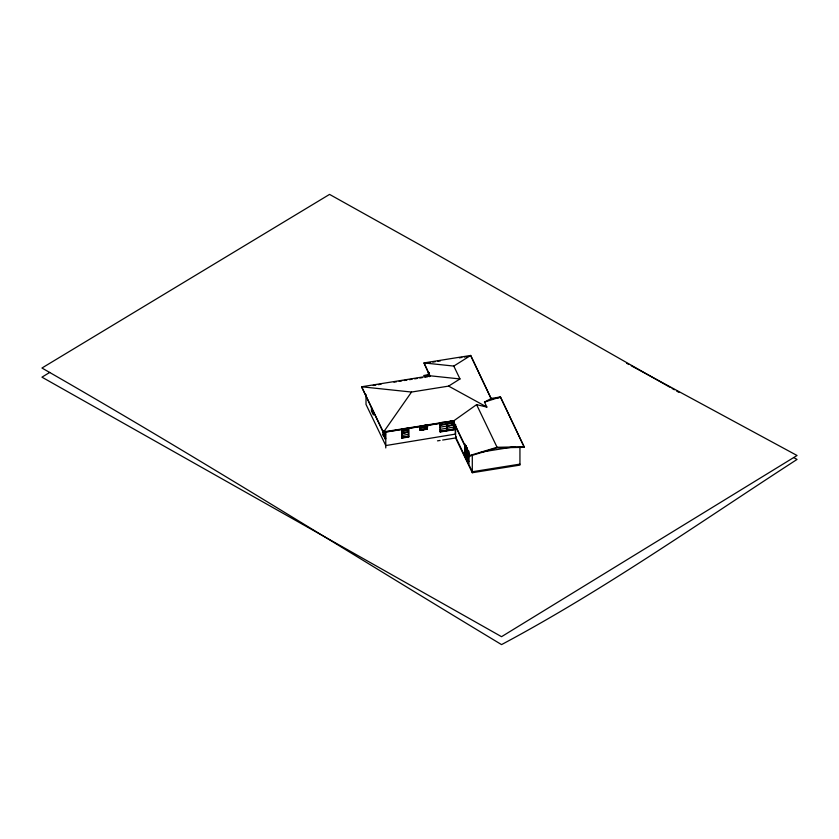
<?xml version="1.0" encoding="UTF-8"?>
<svg xmlns="http://www.w3.org/2000/svg" width="839" height="839" viewBox="0 0 839 839"><rect width="100%" height="100%" fill="white"/><g stroke="black" fill="none" stroke-linecap="round" stroke-linejoin="round"><path stroke-width="1.26" d="M466.484 453.605L466.809 454.277M467.396 453.951L467.407 453.385M467.47 453.962L467.732 454.329M467.166 453.909L467.208 454.497L465.655 450.963M493.594 398.64L491.308 399.007L470.669 355.463L423.989 362.93L430.166 376.365L423.989 362.93L453.805 366.077L459.982 378.945L448.603 386.108L411.529 392.044L383.276 432.484L453.102 421.304L469.798 456.07L497.076 447.848L524.354 447.334L500.432 396.973L491.308 398.431L484.481 402.101L486.872 407.072L476.594 404.639L453.102 421.304M453.805 366.077L470.669 355.463L491.308 399.007M49.784 372.401L41.95 377.162L501.544 636.686L797.05 455.493L631.243 365.762M484.481 402.101L500.432 396.973L522.833 444.177M469.798 456.07L469.798 455.504L497.076 447.281L524.354 446.768M456.343 436.804L455.598 436.983L472.294 471.749L519.939 464.124M427.775 362.899L430.302 362.5M432.819 362.091L435.347 361.682M437.864 361.284L440.391 360.875M459.311 357.854L461.838 357.445M464.355 357.047L466.883 356.638M423.8 375.453L428.593 375.096L428.593 372.663M424.408 375.652L428.058 375.064M373.24 385.489L375.83 385.07M378.42 384.661L381 384.241M393.942 382.164L396.532 381.755M399.123 381.336L401.703 380.927M404.293 380.507L406.884 380.098M409.474 379.679L412.054 379.27M414.644 378.85L417.235 378.441M419.825 378.022L422.405 377.613M424.995 377.193L427.586 376.784M371.95 410.659L373.607 413.658M371.478 407.135L371.478 410.9L372.149 410.628M497.013 398.095L499.289 397.728M424.681 425.237L426.988 424.87L427.041 428.886L420.119 429.998L420.255 426.369M442.352 422.416L440.045 422.783L454.056 420.958M450.417 421.115L452.724 420.748M453.93 420.675L383.276 431.917L361.599 386.779L430.166 375.799L459.982 378.945M404.052 428.823L407.314 428.299M422.489 425.876L420.318 426.222C416.721 435.504 434.592 425.121 424.67 425.52M440.286 423.024L443.558 422.499M453.731 420.874L447.208 421.912L447.208 430.218L453.731 429.169L453.679 421.776M407.576 428.393L385.772 431.886L385.772 447.942M439.049 423.359L408.729 428.215L408.729 437.004L401.818 438.105L401.629 437.559L408.541 436.448M420.318 427.89L426.841 426.841M420.318 427.974L426.841 426.925M401.871 431.162L408.404 430.124M440.286 425.016L446.82 423.968M453.731 422.866L447.208 423.905L453.731 422.94L453.731 424.943L447.156 426.034L453.731 425.1M401.871 431.246L408.404 430.208M440.286 425.1L446.82 424.052M385.625 438.682L383.57 434.675L385.625 438.849M385.573 434.34L384.021 431.382M383.035 431.194L383.035 434.969L383.706 434.854M427.041 428.729L419.961 429.662L420.255 430.271L427.166 429.169L427.041 424.985M420.066 429.883L427.166 429.169M447.208 425.981L453.679 424.828M401.818 433.291L408.404 432.2M440.234 427.145L446.82 426.044M401.871 435.483L408.404 434.35M440.286 429.327L446.82 428.205M447.208 428.226L453.731 427.093M383.035 434.969L385.437 438.881L385.437 431.319M439.94 431.351L453.878 429.19L454.056 429.746L440.234 431.959L440.045 431.403M401.629 437.717L408.541 436.616M440.045 431.571L453.878 429.358M440.097 431.676L453.93 429.463L453.878 421.797M437.497 440.853L440.087 440.444M442.667 440.035L455.598 437.958L472.294 472.724L519.939 465.1L519.939 447.197M466.127 446.526L465.435 445.561L465.561 455.955L464.754 456.091L464.754 443.768M465.435 449.253L467.029 451.98M467.313 449.463L467.753 450.396M465.886 450.186L466.327 451.12M465.918 450.26L466.358 451.183M466.809 450.165L465.435 447.302M465.865 450.931L467.04 453.605M467.659 452.357L467.522 458.503L468.235 460.464L468.665 451.225M466.096 451.896L466.327 452.966M468.225 452.137L468.225 459.468M465.865 452.777L467.029 455.776L465.655 452.808M467.313 453.154L468.204 455.021M465.886 453.878L466.799 454.707L466.757 447.355M465.918 453.941L466.757 454.738M467.386 453.794L465.435 450.994M467.659 454.077L468.225 453.983M465.435 454.633L466.893 457.664L465.865 454.56M467.47 453.532L468.225 454.088M481.24 452.085L514.779 446.715M468.204 456.867L467.313 454.895L468.686 457.758M467.743 454.937L468.686 457.863M468.204 454.916L467.313 453.06L468.686 456.017M464.544 455.766L465.456 455.619M465.886 455.567L466.757 456.426M466.327 456.5L466.327 447.428L466.809 448.425M467.753 457.675L468.193 459.394M467.753 457.779L468.204 458.713M467.323 448.718L467.281 458.566L468.665 460.496M467.449 459.856L467.103 448.844M468.571 451.56L468.77 463.862M468.519 463.998L468.508 450.354M411.529 392.044L361.599 386.779L383.276 432.484M626.639 363.277L628.935 364.514M448.603 386.108L486.872 407.072M793.704 457.538L797.05 459.436C699.474 522.613 604.279 589.838 501.544 644.604C348.416 552.314 197.175 456.846 41.95 368.027L329.559 194.396L421.063 245.46L669.858 387.199M672.112 388.488L674.378 389.778M676.633 391.058L678.898 392.348M523.389 445.341L524.354 447.334M476.594 404.639L497.076 447.281M466.578 447.355L466.578 454.843M466.096 446.463L465.655 445.53L466.096 455.535L466.096 448.309M468.235 451.298L468.686 452.326M453.102 420.738L469.798 455.504M467.313 451.214L468.686 454.172M465.655 449.117L467.029 452.085M467.522 453.018L468.424 454.979M468.424 456.825L467.438 452.473M468.225 457.779L468.634 458.639M467.522 456.71L468.424 458.671M467.313 456.741L468.686 459.709M467.313 458.534L468.77 461.565M455.462 434.099L385.772 445.561L366.014 404.419L366.014 394.477M467.281 458.566L468.718 461.565M465.383 455.629L468.382 461.796M465.163 456.028L468.508 462.824M465.016 456.049L465.016 446.191M447.009 421.786L446.956 430.459M446.82 421.975L446.82 430.281L440.286 431.319L440.234 422.908M408.729 437.004L408.352 436.322L401.871 437.476M383.57 432.599L385.374 436.448M372.526 410.732L373.974 413.721M384.094 434.791L385.531 437.79M372.013 410.607L373.816 414.382M373.397 413.816L371.95 410.827L372.013 408.614M385.437 438.881L383.517 434.885L383.517 431.12M371.478 410.9L373.397 414.896L373.397 411.12M467.05 454.13L466.977 453.459L467.029 454.214M472.294 454.822L472.294 472.724M468.193 452.169L468.193 455.766M467.973 452.211L468.005 459.499M466.893 447.827L466.841 457.664M466.127 448.372L466.127 455.598M465.865 445.499L465.918 455.629M465.404 445.897L465.236 456.007M465.163 446.17L465.194 456.101M464.617 444.271L464.691 456.007M455.598 424.44L455.598 437.958M455.304 427.261L455.304 433.773M454.056 422.206L454.056 429.746M453.679 424.995L453.679 429.054M440.097 422.887L440.234 431.959M429.264 374.163L429.264 376.721M429.075 372.506L429.075 375.054M428.404 372.275L428.404 374.708M420.266 426.107L420.255 430.271M408.541 427.827L408.593 436.72L401.682 437.832L401.629 428.928M408.352 428.016L408.404 436.427M401.818 429.065L401.818 438.105M384.954 431.424L384.954 438.954M408.352 432.085L401.818 433.134L408.352 432.085"/></g></svg>
